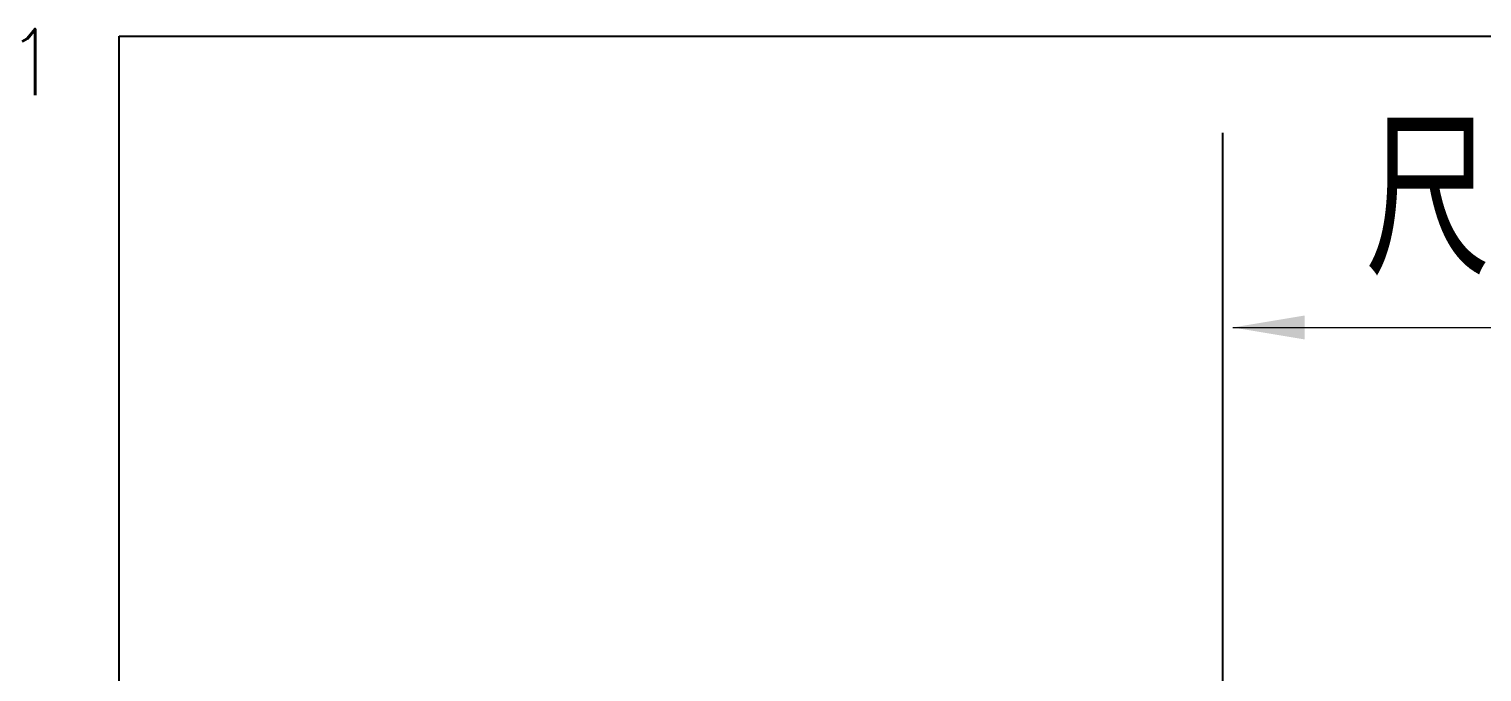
# Model space of a CAD drawing. Header units: inches. Extents: x 47316 to 59086, y 3141 to 11743.
# Drawn here: x 50692.2 to 50747.3, y 4963.2 to 4987.5 of the extents above; entities that cross this region are included whole.
import ezdxf

# ---------------------------------------------------------------- set-up
doc = ezdxf.new("R2010")
doc.units = ezdxf.units.IN
doc.header["$MEASUREMENT"] = 0
doc.layers.add('_BLACK_HOLE', color=7, linetype='Continuous')
doc.styles.add('MtX_SimSun', font='')
doc.styles.get("Standard").update_dxf_attribs({"font": ''})
doc.styles.get('MtX_SimSun').set_extended_font_data('SimSun')
doc.styles.get('Standard').set_extended_font_data('SimSun')

msp = doc.modelspace()

# ---------------------------------------------------------------- linework, layer by layer
at = {"color": 1, "lineweight": -3}
for p, q in [((50695.608, 4987.246), (50774.816, 4987.246)), ((50695.608, 4919.893), (50695.608, 4987.246))]:
    msp.add_line(p, q, dxfattribs=at)
at = {"color": 0, "lineweight": -3}
msp.add_line((50737.438, 4959.541), (50737.438, 4983.586), dxfattribs=at)
at = {"layer": '_BLACK_HOLE', "lineweight": 0}
msp.add_line((50737.819, 4976.214), (50756.344, 4976.214), dxfattribs=at)
msp.add_solid([(50740.54, 4976.667), (50740.54, 4975.76), (50737.819, 4976.214)], dxfattribs=at)

# ---------------------------------------------------------------- texts
at = {"layer": '_BLACK_HOLE', "lineweight": -2, "style": 'MtX_SimSun', "width": 0.7}
msp.add_text('尺寸测量点', height=5, dxfattribs=at).set_placement((50742.829, 4978.756))
at = {"layer": '_BLACK_HOLE', "color": 21, "linetype": 'Continuous', "lineweight": 15, "insert": (50683.934, 4987.517), "char_height": 2.5, "width": 10.39286, "attachment_point": 1}
msp.add_mtext('\\Fromans.shx;\\W0.9000000000;\\T1.0000000000;\\o\\lTG201', dxfattribs=at)

doc.saveas('drawing.dxf')
